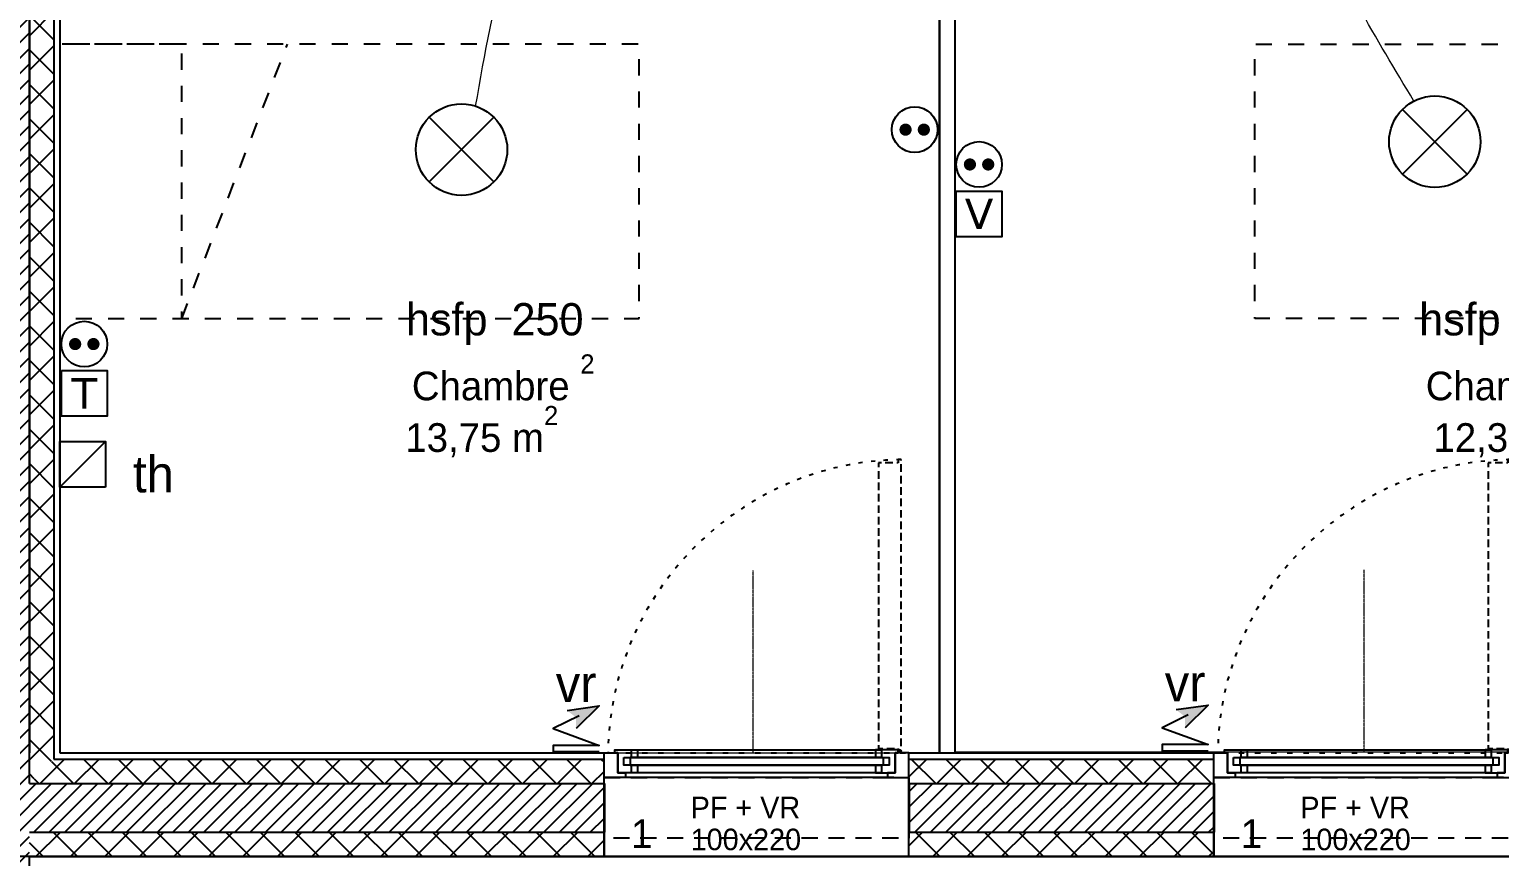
# Model space of a CAD drawing. Header units: centimetres. Extents: x 2648 to 12729, y 1890 to 6224.
# Drawn here: x 5020 to 5502.2, y 3517.4 to 3788.8 of the extents above; entities that cross this region are included whole.
import ezdxf

# ---------------------------------------------------------------- set-up
doc = ezdxf.new("R2010")
doc.units = ezdxf.units.CM
for name, pattern in [('ACAD_ISO03W100', [0.295276, 0.11811, -0.177165]), ('Style de ligne -14', [0.147638, 0.098425, -0.049213]), ('Style de ligne -17', [0.347222, 0.20828, -0.138942]), ('Style de ligne -18', [0.164042, 0.054681, -0.109361]), ('Style de ligne -5', [0.20828, 0.069425, -0.138855]), ('VW-01', [0.41656, 0.20828, -0.20828])]:
    doc.linetypes.add(name, pattern=pattern)
for name, color, linetype in [('B aménagement intérieur', 252, 'Continuous'), ('B Faux plafonds', 9, 'Continuous'), ('B GÈnÈral_Hatch', 252, 'Continuous'), ('B Général', 252, 'Continuous'), ('C ANNOTATIONS-prestations', 252, 'Continuous'), ('C ANNOTATIONS-texte', 252, 'Continuous'), ('C ANNOTATIONS-texte surfaces', 252, 'Continuous'), ('D SURFACES-shab', 252, 'Continuous'), ('prlm-VMC', 93, 'Continuous')]:
    doc.layers.add(name, color=color, linetype=linetype)
for name, color, linetype, lineweight in [('prlm-CHAUFF', 4, 'Continuous', 25), ('prlm-ELEC-CFA', 1, 'Continuous', 25), ('prlm-ELEC-CFO', 10, 'Continuous', 25)]:
    doc.layers.add(name, color=color, linetype=linetype, lineweight=lineweight)
doc.layers.add('prlm-ZEROPLOT', color=254, linetype='Continuous', plot=False)
doc.layers.get('prlm-VMC').off()
doc.styles.add('Eurostile', font='Eurosti.TTF')
doc.styles.add('Eurostile (bold)', font='Eurostib.TTF')
doc.styles.add('prlm-elec-cfa', font='comic.ttf', dxfattribs={"height": 12})
doc.styles.add('prlm-elec-cfo', font='comic.ttf', dxfattribs={"height": 12})
doc.styles.get("Standard").update_dxf_attribs({"font": 'isocp.shx', "height": 15})
pattern_1 = [(45, (0, 0), (2.4253472, -2.6458333), [])]
pattern_2 = [(45, (0, 0), (-5.656854, 5.656854), []), (135, (0, 0), (5.656854, 5.656854), [])]
pattern_3 = [(-45, (0, 0), (5.656854, 5.656854), []), (45, (0, 0), (5.656854, -5.656854), [])]

# ---------------------------------------------------------------- blocks, each defined once
blk = doc.blocks.new('A 80.Lit 90.190')
at = {"layer": 'B Général', "linetype": 'VW-01', "ltscale": 25.4}
blk.add_line((45, 54.99), (-45, 20.35), dxfattribs=at)
at = {"layer": 'B Général', "linetype": 'VW-01', "ltscale": 25.4, "flags": 128}
for points in [[(-45, 95), (45, 95), (45, -95), (-45, -95)], [(-45, 95), (45, 95), (45, 54.99), (-45, 54.99)]]:
    blk.add_lwpolyline(points, close=True, dxfattribs=at)
blk = doc.blocks.new('A 80.Groupe-6-1')
at = {"layer": 'B Général', "linetype": 'Continuous'}
for p, q in [((5318.48, 3936.27), (5318.48, 3551.39)), ((5318.48, 3936.27), (5318.48, 3551.39)), ((5323.48, 3936.27), (5323.48, 3551.39)), ((5323.48, 3921.27), (5323.48, 3551.39)), ((5318.48, 3551.39), (5323.48, 3551.39))]:
    blk.add_line(p, q, dxfattribs=at)
at = {"layer": 'D SURFACES-shab', "lineweight": 18, "flags": 128}
for points in [[(5029.96, 4029.52), (5029.96, 3551.39), (5318.37, 3551.39), (5318.37, 4029.52), (5174.96, 4029.52), (5174.96, 3964.52), (5169.96, 3964.52), (5169.96, 4029.52)], [(5611.96, 3551.64), (5323.48, 3551.64), (5323.48, 3921.27), (5424.96, 3921.27), (5424.96, 4011.39), (5611.96, 4011.36), (5611.96, 3911.26)]]:
    blk.add_lwpolyline(points, close=True, dxfattribs=at)
at = {"layer": 'B aménagement intérieur', "xscale": -1, "rotation": 90}
blk.add_blockref('A 80.Lit 90.190', (5124.96, 3739.01), dxfattribs=at)
at = {"layer": 'B aménagement intérieur', "rotation": 270}
blk.add_blockref('A 80.Lit 90.190', (5516.96, 3739.01), dxfattribs=at)
at = {"layer": 'C ANNOTATIONS-texte', "char_height": 9.412, "attachment_point": 8, "line_spacing_factor": 0.894142, "style": 'Eurostile'}
for s, insert in [('Chambre {\\H0.6667x;\\S2^ ;}', (5175.37, 3667)), ('Chambre 1', (5509.14, 3667))]:
    blk.add_mtext(s, dxfattribs=dict(at, insert=insert))
at = {"layer": 'C ANNOTATIONS-texte surfaces', "char_height": 9.412, "attachment_point": 2, "line_spacing_factor": 0.894142, "style": 'Eurostile'}
for s, insert in [('13,75 m{\\H0.6667x;\\S2^ ;}', (5168.36, 3665.26)), ('12,3 m{\\H0.6667x;\\S2^ ;}', (5502.13, 3665.26))]:
    blk.add_mtext(s, dxfattribs=dict(at, insert=insert))
blk = doc.blocks.new('A 80.PF 100.220 + VR')
at = {"layer": 'B Général', "linetype": 'Continuous'}
for p, q in [((-50, 7), (-50, 17)), ((50, 7), (50, 17))]:
    blk.add_line(p, q, dxfattribs=at)
at = {"layer": 'B Général', "linetype": 'Continuous', "lineweight": 35}
for p, q in [((-50, 7), (-50, -9)), ((50, 7), (50, -9))]:
    blk.add_line(p, q, dxfattribs=at)
at = {"layer": 'B Général'}
blk.add_line((45, 9), (-45, 9), dxfattribs=at)
at = {"layer": 'B Général', "linetype": 'Style de ligne -14', "ltscale": 25.4, "flags": 128}
blk.add_lwpolyline([(47.5, 113.27), (46.5, 113.27), (46.5, 112.27), (40, 112.27), (40, 18.5), (46.5, 18.5), (46.5, 17.5), (47.5, 17.5)], close=True, dxfattribs=at)
at = {"layer": 'B Général', "flags": 128}
for points in [[(-43, 10.5), (-43, 9), (-50, 9), (-50, 17), (-45.5, 17), (-45.5, 10.5)], [(-43.5, 15.5), (43.5, 15.5), (43.5, 13), (-43.5, 13)], [(-41, 18), (41, 18), (41, 15.5), (-41, 15.5)], [(43, 10.5), (43, 9), (50, 9), (50, 17), (45.5, 17), (45.5, 10.5)], [(-41, 13), (41, 13), (41, 10.5), (-41, 10.5)]]:
    blk.add_lwpolyline(points, close=True, dxfattribs=at)
at = {"layer": 'B Général', "linetype": 'Continuous', "flags": 128}
for points in [[(-39, 15.5), (-41.5, 15.5), (-41.5, 13), (-39, 13), (-39, 10.5), (-45.5, 10.5), (-45.5, 17), (-46.5, 17), (-46.5, 18), (-39, 18)], [(39, 15.5), (41.5, 15.5), (41.5, 13), (39, 13), (39, 10.5), (45.5, 10.5), (45.5, 17), (46.5, 17), (46.5, 18), (39, 18)]]:
    blk.add_lwpolyline(points, close=True, dxfattribs=at)
at = {"layer": 'B Général', "linetype": 'Style de ligne -17', "ltscale": 25.4, "flags": 128}
blk.add_lwpolyline([(-50, 9), (50, 9), (50, -11), (-50, -11)], close=True, dxfattribs=at)
at = {"layer": 'B Général', "flags": 128}
blk.add_lwpolyline([(-50, -9), (-50, -17), (50, -17), (50, -9)], dxfattribs=at)
at = {"layer": 'B Général'}
blk.add_circle((47, 17.5), 0.5, dxfattribs=at)
at = {"layer": 'B Général', "linetype": 'Style de ligne -18', "ltscale": 25.4}
blk.add_arc((48.78, 15.78), 97.5, 90.8973, 179.2823, dxfattribs=at)
at = {"layer": 'B Général', "insert": (-21.61, 2.65), "char_height": 7.059, "attachment_point": 1, "rotation": 360, "line_spacing_factor": 0.894142, "style": 'Eurostile'}
blk.add_mtext('PF + VR', dxfattribs=at)
at = {"layer": 'C ANNOTATIONS-prestations', "attachment_point": 1, "rotation": 360, "line_spacing_factor": 0.894142}
for s, insert, char_height, style in [('1', (-41.14, -4.77), 9.41, 'Eurostile (bold)'), ('100x220', (-21.61, -7.83), 7.059, 'Eurostile')]:
    blk.add_mtext(s, dxfattribs=dict(at, insert=insert, char_height=char_height, style=style))
blk = doc.blocks.new('xi.EA')
at = {"layer": 'prlm-ZEROPLOT', "color": 250, "linetype": 'ACAD_ISO03W100', "lineweight": 0, "ltscale": 0.2}
blk.add_lwpolyline([(0, 0), (0, 60)], dxfattribs=at)
blk = doc.blocks.new('xi.PTCE')
at = {"layer": 'prlm-ELEC-CFO', "color": 0}
for points in [[(-10.61, 10.61), (10.61, -10.61)], [(10.61, 10.61), (-10.61, -10.61)]]:
    blk.add_lwpolyline(points, dxfattribs=at)
at = {"layer": 'prlm-ELEC-CFO', "color": 0, "linetype": 'ByBlock'}
blk.add_circle((0, 0), 15, dxfattribs=at)
blk = doc.blocks.new('xi.VR')
at = {"layer": 'prlm-ELEC-CFO', "lineweight": 5}
blk.add_hatch(color=0, dxfattribs=at).paths.add_polyline_path([(-3, 6), (-0.1, 3.7), (0, 0), (7.5, 7.5)])
at = {"layer": 'prlm-ELEC-CFO', "color": 0}
for points in [[(-3, 6), (7.5, 7.5), (0, 0)], [(0.95, 4.23), (-7.5, 0), (7.5, -5.5), (-7.5, -5.5), (-7.5, -7.5), (7.5, -7.5)]]:
    blk.add_lwpolyline(points, dxfattribs=at)
blk = doc.blocks.new('xi.TEL')
at = {"layer": 'prlm-ELEC-CFA', "color": 0, "linetype": 'ByBlock', "lineweight": -2, "flags": 128}
blk.add_lwpolyline([(-7.5, 7.5), (7.5, 7.5), (7.5, -7.5), (-7.5, -7.5)], close=True, dxfattribs=at)
at = {"layer": 'prlm-ELEC-CFA', "color": 0, "linetype": 'ByBlock', "insert": (0, 0), "char_height": 10, "width": 11.36, "attachment_point": 5}
blk.add_mtext('{\\fVerdana|b0|i0|c0|p34;T}', dxfattribs=at)
blk = doc.blocks.new('xi.PC')
at = {"color": 0, "lineweight": 5}
blk.add_wipeout([(-7.5, -7.5), (7.5, -7.5), (7.5, 7.5), (-7.5, 7.5)], dxfattribs=at).dxf.layer = 'prlm-ELEC-CFO'
at = {"layer": 'prlm-ELEC-CFO', "color": 0, "linetype": 'ByBlock', "lineweight": 5, "const_width": 2}
for points in [[(-4, 0, 1), (-2, 0, 1)], [(2, 0, 1), (4, 0, 1)]]:
    blk.add_lwpolyline(points, format="xyb", close=True, dxfattribs=at)
at = {"layer": 'prlm-ELEC-CFO', "color": 0, "linetype": 'ByBlock', "lineweight": -2}
blk.add_circle((0, 0), 7.5, dxfattribs=at)
blk = doc.blocks.new('xi.TV')
at = {"layer": 'prlm-ELEC-CFA', "color": 0, "linetype": 'ByBlock', "lineweight": -2, "flags": 128}
blk.add_lwpolyline([(-7.5, 7.5), (7.5, 7.5), (7.5, -7.5), (-7.5, -7.5)], close=True, dxfattribs=at)
at = {"layer": 'prlm-ELEC-CFA', "color": 0, "linetype": 'ByBlock', "insert": (0, 0), "char_height": 10, "width": 11.36, "attachment_point": 5}
blk.add_mtext('{\\fVerdana|b0|i0|c0|p34;V}', dxfattribs=at)
blk = doc.blocks.new('xi.th-ch')
at = {"layer": 'prlm-CHAUFF', "color": 0, "linetype": 'ByBlock', "lineweight": -2, "flags": 128}
blk.add_lwpolyline([(-7.5, 7.5), (7.5, 7.5), (7.5, -7.5), (-7.5, -7.5)], close=True, dxfattribs=at)
at = {"layer": 'prlm-CHAUFF', "color": 0}
blk.add_lwpolyline([(-7.5, -7.5), (7.5, 7.5)], dxfattribs=at)

msp = doc.modelspace()

# ---------------------------------------------------------------- hatches: boundary and pattern name
at = {"layer": 'B GÈnÈral_Hatch', "linetype": 'Continuous'}
h = msp.add_hatch(dxfattribs=at)
h.set_pattern_fill('50_BETON', color=256, style=0, pattern_type=2)
h.set_pattern_definition(pattern_1)
h.paths.add_polyline_path([(5019.972, 4893.389), (4999.972, 4909.389), (4999.96, 3431.421), (5019.96, 3428.332)])
h = msp.add_hatch(dxfattribs=at)
h.set_pattern_fill('02_ISOLANT', color=256, angle=90, style=0, pattern_type=2)
h.set_pattern_definition([(135, (0, 0), (-5.656854, -5.656854), []), (225, (0, 0), (-5.656854, 5.656854), [])])
h.paths.add_polyline_path([(5019.964, 3541.389), (5027.964, 3549.389), (5027.964, 4029.515), (5019.964, 4029.515)])
h = msp.add_hatch(dxfattribs=at)
h.set_pattern_fill('50_BETON', color=256, style=0, pattern_type=2)
h.set_pattern_definition(pattern_1)
edge = h.paths.add_edge_path()
edge.add_line((5019.96, 3428.332), (4999.96, 3431.421))
edge.add_arc((4150.95, 3701.724), 891, 282.05921, 342.339857, ccw=False)
edge.add_line((4337.1, 2830.387), (4337.1, 2830.387))
edge.add_arc((4150.95, 3701.724), 891, 221.778562, 282.05921, ccw=False)
edge.add_line((3486.509, 3108.092), (3486.509, 3108.092))
edge.add_line((3486.509, 3108.092), (3486.509, 3108.092))
edge.add_arc((4150.95, 3701.724), 891, 161.497915, 221.778562, ccw=False)
edge.add_line((3306.004, 3984.474), (3306.004, 3984.474))
edge.add_line((3306.004, 3984.474), (3286.945, 3990.543))
edge.add_line((3286.945, 3990.543), (3286.945, 3990.543))
edge.add_arc((4150.95, 3701.724), 911, 161.516326, 221.856322)
edge.add_line((3472.419, 3093.846), (3472.419, 3093.846))
edge.add_arc((4150.95, 3701.724), 911, 221.856322, 282.196318)
edge.add_arc((4150.95, 3701.724), 911, 282.196318, 342.536314)
h = msp.add_hatch(dxfattribs=at)
h.set_pattern_fill('02_ISOLANT', color=256, angle=89.99955, style=0, pattern_type=2)
h.set_pattern_definition([(134.99955, (0, 0), (-5.656899, -5.656809), []), (224.99955, (0, 0), (-5.656809, 5.656899), [])])
h.paths.add_polyline_path([(5019.961, 3541.389), (5019.964, 3541.389), (5019.964, 3549.389), (5019.961, 3549.389)])
h = msp.add_hatch(dxfattribs=at)
h.set_pattern_fill('02_ISOLANT', color=256, angle=-90, style=0, pattern_type=2)
h.set_pattern_definition(pattern_3)
h.paths.add_polyline_path([(5208.484, 3549.389), (5027.964, 3549.389), (5019.964, 3541.389), (5208.484, 3541.389)])
h = msp.add_hatch(dxfattribs=at)
h.set_pattern_fill('02_ISOLANT', color=256, style=0, pattern_type=2)
h.set_pattern_definition(pattern_2)
h.paths.add_polyline_path([(5308.484, 3549.389), (5308.484, 3541.389), (5408.484, 3541.389), (5408.484, 3549.389)])
h = msp.add_hatch(dxfattribs=at)
h.set_pattern_fill('50_BETON', color=256, style=0, pattern_type=2)
h.set_pattern_definition(pattern_1)
h.paths.add_polyline_path([(5208.484, 3541.389), (5019.961, 3541.389), (5019.961, 3525.389), (5208.484, 3525.389)])
h = msp.add_hatch(dxfattribs=at)
h.set_pattern_fill('50_BETON', color=256, style=0, pattern_type=2)
h.set_pattern_definition(pattern_1)
h.paths.add_polyline_path([(5308.484, 3541.389), (5308.484, 3525.389), (5408.484, 3525.389), (5408.484, 3541.389)])
h = msp.add_hatch(dxfattribs=at)
h.set_pattern_fill('02_ISOLANT', color=256, angle=-90, style=0, pattern_type=2)
h.set_pattern_definition(pattern_3)
h.paths.add_polyline_path([(5208.484, 3525.389), (5019.961, 3525.389), (5019.961, 3517.389), (5208.484, 3517.389)])
h = msp.add_hatch(dxfattribs=at)
h.set_pattern_fill('02_ISOLANT', color=256, style=0, pattern_type=2)
h.set_pattern_definition(pattern_2)
h.paths.add_polyline_path([(5308.484, 3525.389), (5308.484, 3517.389), (5408.484, 3517.389), (5408.484, 3525.389)])

# ---------------------------------------------------------------- linework, layer by layer
at = {"layer": 'B Faux plafonds', "linetype": 'Style de ligne -5', "ltscale": 25.4, "flags": 128}
msp.add_lwpolyline([(5027.965, 4282.333), (5027.965, 4112.389), (5102.965, 4112.389), (5102.965, 4029.515), (5027.965, 4029.515), (5027.965, 3551.389), (5611.965, 3551.389), (5611.965, 3921.389), (5554.6, 3921.389), (5554.6, 3921.299), (5424.965, 3921.299), (5424.965, 3921.293), (5318.484, 3921.318), (5318.484, 4029.515), (5290.888, 4029.515), (5290.888, 4134.389), (5285.888, 4134.389), (5285.888, 4282.333)], close=True, dxfattribs=at)
at = {"layer": 'B Général', "linetype": 'Continuous', "lineweight": 18}
for p, q in [((5019.961, 3551.389), (5019.972, 4883.389)), ((5019.961, 3541.389), (5019.964, 3541.389)), ((5019.964, 3541.389), (5208.484, 3541.389)), ((5308.484, 3541.389), (5408.484, 3541.389)), ((5019.961, 3525.389), (5208.484, 3525.389)), ((5308.484, 3525.389), (5408.484, 3525.389)), ((5019.96, 3428.332), (5019.961, 3517.389))]:
    msp.add_line(p, q, dxfattribs=at)
at = {"layer": 'B Général', "linetype": 'Continuous'}
for p, q in [((5019.961, 3551.389), (5019.967, 4282.333)), ((5019.964, 4029.515), (5019.964, 3551.389)), ((5019.964, 4029.515), (5019.964, 3551.389)), ((5027.964, 4029.515), (5027.964, 3549.389)), ((5029.964, 4029.515), (5029.964, 3551.389)), ((5029.964, 4029.515), (5029.964, 3551.389)), ((5019.961, 3551.389), (5019.964, 3551.389)), ((5019.961, 3551.389), (5019.964, 3551.389)), ((5019.964, 3541.389), (5019.964, 3551.389)), ((5029.964, 3551.389), (5208.484, 3551.389)), ((5029.964, 3551.389), (5208.484, 3551.389)), ((5208.484, 3517.389), (5208.484, 3551.389)), ((5308.484, 3551.389), (5408.484, 3551.389)), ((5308.484, 3551.389), (5408.484, 3551.389)), ((5308.484, 3517.389), (5308.484, 3551.389)), ((5408.484, 3517.389), (5408.484, 3551.389)), ((5019.961, 3549.389), (5019.964, 3549.389)), ((5019.961, 3549.389), (5019.964, 3549.389)), ((5027.964, 3549.389), (5208.484, 3549.389)), ((5027.964, 3549.389), (5208.484, 3549.389)), ((5308.484, 3549.389), (5408.484, 3549.389)), ((5308.484, 3549.389), (5408.484, 3549.389)), ((5019.961, 3541.389), (5019.964, 3541.389)), ((5019.964, 3541.389), (5208.484, 3541.389)), ((5308.484, 3541.389), (5408.484, 3541.389)), ((5019.961, 3525.389), (5208.484, 3525.389)), ((5308.484, 3525.389), (5408.484, 3525.389)), ((5019.96, 3428.332), (5019.961, 3517.389)), ((5019.961, 3517.389), (5208.484, 3517.389)), ((5019.961, 3517.389), (5208.484, 3517.389)), ((5308.484, 3517.389), (5408.484, 3517.389)), ((5308.484, 3517.389), (5408.484, 3517.389))]:
    msp.add_line(p, q, dxfattribs=at)
at = {"layer": 'prlm-ELEC-CFO', "lineweight": 13}
for points in [[(5474.15, 3765.34), (5441.802, 3828.511), (5430.95, 3929.736)], [(5166.335, 3763.65), (5196.582, 3857.039), (5305.437, 3919.715)]]:
    msp.add_spline(points, degree=3, dxfattribs=at)
at = {"layer": 'prlm-ZEROPLOT', "ltscale": 25}
msp.add_lwpolyline([(4624.225, 5512.376), (5209.041, 5512.376), (5209.042, 4917.389), (6215.888, 4917.389), (6215.888, 3517.389), (4931.965, 3517.389)], dxfattribs=at)

# ---------------------------------------------------------------- block references
at = {"layer": 'B aménagement intérieur'}
msp.add_blockref('A 80.Groupe-6-1', (0, 0), dxfattribs=at)
at = {"layer": 'B Général'}
for p in [(5258.484, 3534.389), (5458.484, 3534.389)]:
    msp.add_blockref('A 80.PF 100.220 + VR', p, dxfattribs=at)
at = {"layer": 'prlm-CHAUFF', "rotation": 179.9999999998589}
msp.add_blockref('xi.th-ch', (5037.464, 3646.138), dxfattribs=at)
at = {"layer": 'prlm-ELEC-CFA'}
for name, p in [('xi.TV', (5331.484, 3728.308)), ('xi.TEL', (5037.964, 3669.425))]:
    msp.add_blockref(name, p, dxfattribs=at)
at = {"layer": 'prlm-ELEC-CFO'}
for p in [(5480.987, 3751.989), (5161.713, 3749.38)]:
    msp.add_blockref('xi.PTCE', p, dxfattribs=at)
at = {"layer": 'prlm-VMC', "rotation": 359.9999999821726}
msp.add_blockref('xi.EA', (5257.416, 3551.389), dxfattribs=at)
at = {"layer": 'prlm-VMC'}
msp.add_blockref('xi.EA', (5457.778, 3551.638), dxfattribs=at)

# ---------------------------------------------------------------- texts
at = {"layer": 'C ANNOTATIONS-prestations', "char_height": 10.5885, "width": 113.70084, "attachment_point": 7, "line_spacing_factor": 0.894142, "style": 'Eurostile'}
for insert in [(5143.482, 3685.234), (5475.826, 3685.234)]:
    msp.add_mtext('hsfp  250', dxfattribs=dict(at, insert=insert))

# ---------------------------------------------------------------- next in the draw order: block references
at = {"layer": 'prlm-ELEC-CFO'}
for p in [(5310.368, 3755.94), (5331.484, 3744.515), (5037.964, 3685.58)]:
    msp.add_blockref('xi.PC', p, dxfattribs=at)

# ---------------------------------------------------------------- next in the draw order: texts
at = {"layer": 'prlm-CHAUFF', "lineweight": 20, "insert": (5060.65, 3642.831), "char_height": 12, "attachment_point": 5, "line_spacing_factor": 0.8, "style": 'prlm-elec-cfa', "bg_fill": 3, "box_fill_scale": 1.1, "bg_fill_color": 256, "bg_fill_transparency": 0}
msp.add_mtext('th', dxfattribs=at)
at = {"layer": 'prlm-ELEC-CFO', "lineweight": 20, "char_height": 12, "attachment_point": 5, "line_spacing_factor": 0.8, "style": 'prlm-elec-cfo', "bg_fill": 3, "box_fill_scale": 1.1, "bg_fill_color": 256, "bg_fill_transparency": 0}
for insert in [(5199.313, 3574.106), (5399.085, 3574.355)]:
    msp.add_mtext('vr', dxfattribs=dict(at, insert=insert))

# ---------------------------------------------------------------- next in the draw order: block references
at = {"layer": 'prlm-ELEC-CFO'}
for p in [(5199.313, 3559.389), (5399.085, 3559.638)]:
    msp.add_blockref('xi.VR', p, dxfattribs=at)

doc.saveas('drawing.dxf')
